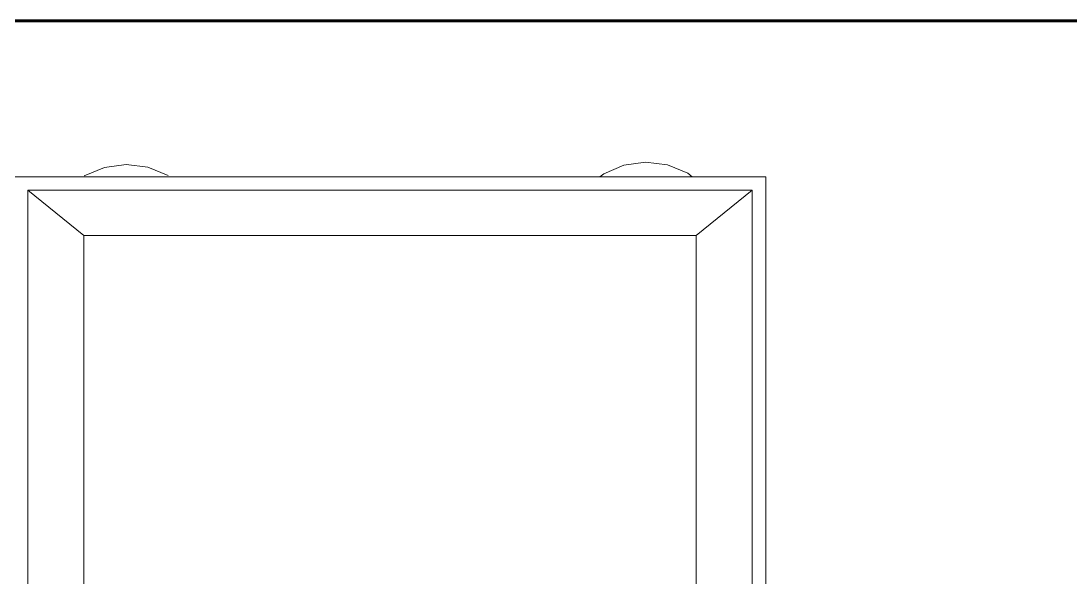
# Model space of a CAD drawing. Header units: inches. Extents: x -827 to 154, y -802 to 207.
# Drawn here: x -728.49 to -719.12, y 51.56 to 56.52 of the extents above; entities that cross this region are included whole.
import ezdxf

# ---------------------------------------------------------------- set-up
doc = ezdxf.new("R2010")
doc.units = ezdxf.units.IN
doc.header["$MEASUREMENT"] = 0
for name, color, linetype, lineweight in [('A-WALL', 113, 'Continuous', 18), ('DrillPressTable _1__skp', 8, 'Continuous', 9), ('Layer0', 7, 'Continuous', 9)]:
    doc.layers.add(name, color=color, linetype=linetype, lineweight=lineweight)

# ---------------------------------------------------------------- blocks, each defined once
blk = doc.blocks.new('DrillPressTable _1__skp_22-402065-Level 1')
at = {"layer": 'Layer0'}
for p, q in [((0.5896, 1.6697), (0.7793, 1.7184)), ((0.5896, 1.6697), (0.7793, 1.7184)), ((0.7793, 1.7184), (0.8309, 1.7179)), ((0.7793, 1.7184), (0.8309, 1.7179)), ((0.4191, 1.5736), (0.5896, 1.6697)), ((0.4191, 1.5736), (0.5896, 1.6697)), ((0.2792, 1.4366), (0.4191, 1.5736)), ((0.2792, 1.4366), (0.4191, 1.5736)), ((0.1795, 1.2681), (0.2792, 1.4366)), ((0.2792, 1.4366), (0.1795, 1.2681)), ((0.1675, 1.225), (0.1795, 1.2681)), ((0.1795, 1.2681), (0.1675, 1.225))]:
    blk.add_line(p, q, dxfattribs=at)
blk = doc.blocks.new('DrillPressTable _1__skp_21-402064-Level 1')
at = {"layer": 'Layer0'}
for p, q in [((0.4371, 1.8343), (0.6244, 1.8911)), ((0.4371, 1.8343), (0.6244, 1.8911)), ((0.6244, 1.8911), (0.8201, 1.8975)), ((0.6244, 1.8911), (0.8201, 1.8975)), ((0.8201, 1.8975), (1.0108, 1.8529)), ((0.8201, 1.8975), (1.0108, 1.8529)), ((1.0108, 1.8529), (1.1834, 1.7606)), ((1.0108, 1.8529), (1.1834, 1.7606))]:
    blk.add_line(p, q, dxfattribs=at)
blk = doc.blocks.new('DrillPressTable _1__skp_19-402062-Level 1')
for name, p, rotation in [('DrillPressTable _1__skp_22-402065-Level 1', (4.1102, 4.679), 323.3870739400197), ('DrillPressTable _1__skp_21-402064-Level 1', (0.1266, 3.7003), 5.933732434282782)]:
    blk.add_blockref(name, p, dxfattribs=dict(rotation=rotation))
blk = doc.blocks.new('DrillPressTable _1__skp_18-402061-Level 1')
at = {"layer": 'Layer0'}
for p, q in [((-0.1208, 20.1008), (6.5899, 20.1008)), ((-0.1208, 20.1008), (6.5899, 20.1008)), ((6.5899, 0.9115), (6.5899, 20.1008)), ((6.5899, 0.9115), (6.5899, 20.1008)), ((6.4691, 19.98), (0, 19.98)), ((0, 0.98), (0, 19.98)), ((0, 19.98), (0, 0.98)), ((0, 19.98), (0.5, 19.5751)), ((6.4691, 19.98), (0, 19.98)), ((0.5, 19.5751), (0, 19.98)), ((0, 0.98), (0, 19.98)), ((6.4691, 19.98), (0, 19.98)), ((6.4691, 19.98), (5.9691, 19.5751)), ((6.4691, 19.98), (5.9691, 19.5751)), ((6.4691, 19.98), (6.4691, 0.98)), ((6.4691, 0.98), (6.4691, 19.98)), ((6.4691, 19.98), (6.4691, 0.98)), ((0.5, 3.67), (0.5, 19.5751)), ((0.5, 19.5751), (5.9691, 19.5751)), ((0.5, 19.5751), (0.5, 3.67)), ((0.5, 19.5751), (5.9691, 19.5751)), ((5.9691, 19.5751), (5.9691, 3.67)), ((5.9691, 3.67), (5.9691, 19.5751))]:
    blk.add_line(p, q, dxfattribs=at)
blk = doc.blocks.new('DrillPressTable _1__skp_3-402046-Level 1')
for name, p in [('DrillPressTable _1__skp_19-402062-Level 1', (2.8036, 14.7399)), ('DrillPressTable _1__skp_18-402061-Level 1', (2.6712, 0.2015))]:
    blk.add_blockref(name, p)
blk = doc.blocks.new('DrillPressTable _1__skp_2-402045-Level 1')
blk.add_blockref('DrillPressTable _1__skp_3-402046-Level 1', (1.9576, 0.5283))
blk = doc.blocks.new('DrillPressTable _1__skp_1-402044-Level 1')
at = {"rotation": 270.0000000000001}
blk.add_blockref('DrillPressTable _1__skp_2-402045-Level 1', (123.4866, 172.5737), dxfattribs=at)
blk = doc.blocks.new('DrillPressTable _1__skp-401998-Level 1')
blk.add_blockref('DrillPressTable _1__skp_1-402044-Level 1', (0, 0))

msp = doc.modelspace()

# ---------------------------------------------------------------- linework, layer by layer
at = {"layer": 'A-WALL', "lineweight": 60}
msp.add_line((-818.145614, 56.523576), (-651.645614, 56.523576), dxfattribs=at)

# ---------------------------------------------------------------- block references
at = {"layer": 'DrillPressTable _1__skp', "color": 7, "rotation": 89.99999999999967}
msp.add_blockref('DrillPressTable _1__skp-401998-Level 1', (-560.487909, -89.184773), dxfattribs=at)

doc.saveas('drawing.dxf')
